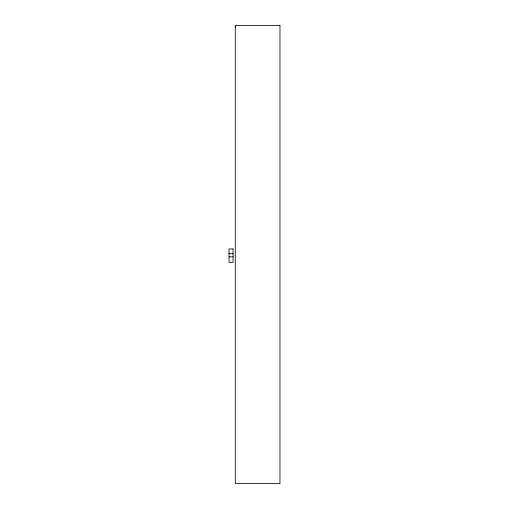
<?xml version="1.0" encoding="UTF-8"?>
<svg xmlns="http://www.w3.org/2000/svg" width="509" height="509" viewBox="0 0 509 509"><rect width="100%" height="100%" fill="white"/><g stroke="black" fill="none" stroke-linecap="round" stroke-linejoin="round"><path stroke-width="0.76" d="M229.037 253.73L233.058 253.73M229.037 256.848L233.058 256.848M235.393 27.779L235.273 26.945M279.963 25.45L235.273 25.45L235.273 483.55L279.963 483.55L279.963 25.45M233.058 248.907L229.037 248.907L229.037 262.313L233.058 262.313L233.058 248.907"/></g></svg>
